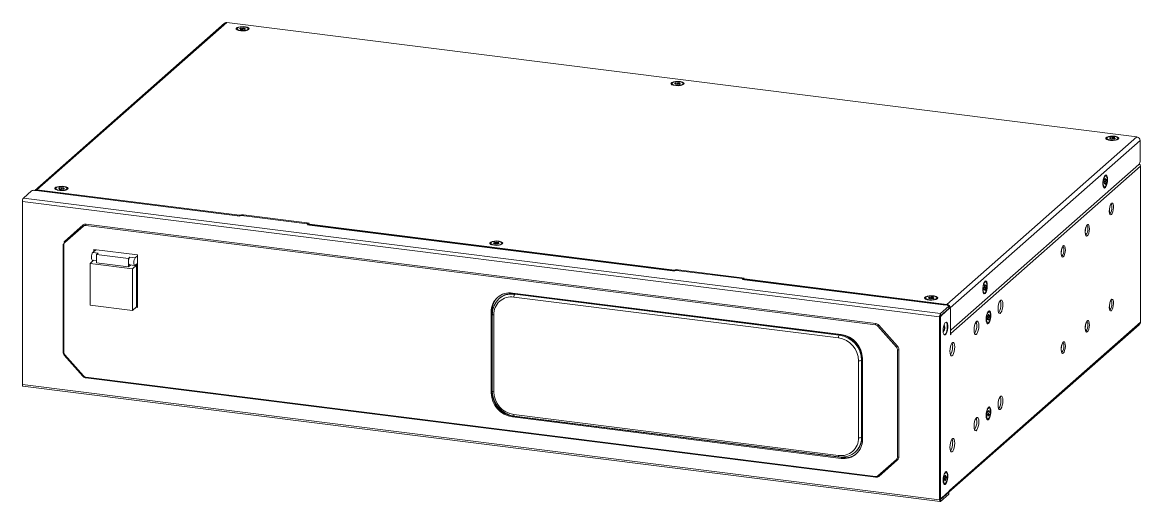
# Model space of a CAD drawing. Header units: millimetres. Extents: x 145 to 1161, y 54 to 851.
# Drawn here: x 667.6 to 1160.7, y 639.7 to 851.3 of the extents above; entities that cross this region are included whole.
import ezdxf

# ---------------------------------------------------------------- set-up
doc = ezdxf.new("R2010")
doc.units = ezdxf.units.MM

msp = doc.modelspace()

# ---------------------------------------------------------------- linework, layer by layer
at = {"color": 7, "linetype": 'Continuous', "lineweight": 15}
for p, q in [((756.836, 850.976), (673.067, 777.098)), ((674.036, 777.368), (757.829, 851.265)), ((1159.121, 800.707), (757.829, 851.265)), ((763.964, 848.79), (763.443, 848.506)), ((763.443, 848.506), (764.083, 848.375)), ((764.083, 848.375), (763.692, 848.162)), ((763.692, 848.162), (764.546, 847.988)), ((764.604, 848.66), (763.964, 848.79)), ((763.964, 848.4), (763.964, 848.79)), ((764.083, 848.083), (764.083, 848.375)), ((764.546, 847.988), (764.937, 848.202)), ((764.995, 848.873), (764.604, 848.66)), ((764.604, 848.02), (764.604, 848.66)), ((764.937, 848.202), (765.577, 848.071)), ((765.849, 848.7), (764.995, 848.873)), ((764.995, 848.19), (764.995, 848.873)), ((765.458, 848.486), (765.849, 848.7)), ((766.098, 848.356), (765.458, 848.486)), ((765.458, 848.096), (765.458, 848.486)), ((765.577, 848.071), (766.098, 848.356)), ((762.449, 848.121), (762.995, 847.667)), ((766.546, 847.667), (767.092, 848.121)), ((954.209, 823.962), (954.755, 823.507)), ((955.724, 824.631), (955.203, 824.346)), ((955.203, 824.346), (955.843, 824.216)), ((955.843, 824.216), (955.452, 824.003)), ((955.452, 824.003), (956.306, 823.829)), ((956.364, 824.5), (955.724, 824.631)), ((955.724, 824.24), (955.724, 824.631)), ((955.843, 823.923), (955.843, 824.216)), ((956.306, 823.829), (956.696, 824.042)), ((956.755, 824.714), (956.364, 824.5)), ((956.364, 823.861), (956.364, 824.5)), ((956.696, 824.042), (957.337, 823.912)), ((957.609, 824.54), (956.755, 824.714)), ((956.755, 824.03), (956.755, 824.714)), ((957.218, 824.327), (957.609, 824.54)), ((957.858, 824.196), (957.218, 824.327)), ((957.218, 823.936), (957.218, 824.327)), ((957.337, 823.912), (957.858, 824.196)), ((958.306, 823.507), (958.852, 823.962)), ((1075.329, 726.809), (1159.121, 800.707)), ((1076.732, 725.218), (1160.524, 799.116)), ((1145.969, 799.802), (1146.515, 799.348)), ((1147.484, 800.471), (1146.963, 800.187)), ((1146.963, 800.187), (1147.603, 800.056)), ((1147.603, 800.056), (1147.212, 799.843)), ((1147.212, 799.843), (1148.065, 799.669)), ((1148.124, 800.341), (1147.484, 800.471)), ((1147.484, 800.081), (1147.484, 800.471)), ((1147.603, 799.764), (1147.603, 800.056)), ((1148.065, 799.669), (1148.456, 799.883)), ((1148.515, 800.554), (1148.124, 800.341)), ((1148.124, 799.701), (1148.124, 800.341)), ((1148.456, 799.883), (1149.096, 799.752)), ((1149.369, 800.381), (1148.515, 800.554)), ((1148.515, 799.871), (1148.515, 800.554)), ((1148.978, 800.167), (1149.369, 800.381)), ((1149.618, 800.037), (1148.978, 800.167)), ((1148.978, 799.777), (1148.978, 800.167)), ((1149.096, 799.752), (1149.618, 800.037)), ((1150.066, 799.348), (1150.612, 799.802)), ((1160.524, 790.348), (1160.524, 799.116)), ((1160.747, 787.81), (1077.061, 714.006)), ((1077.263, 715.504), (1159.994, 788.466)), ((1160.747, 718.985), (1160.747, 787.81)), ((1144.165, 779.361), (1144.548, 778.763)), ((1145.128, 783.369), (1144.609, 782.885)), ((1144.936, 781.208), (1144.676, 780.836)), ((1144.676, 780.836), (1144.748, 779.976)), ((1144.714, 780.386), (1145.008, 780.349)), ((1144.737, 780.924), (1145.354, 780.846)), ((1144.748, 779.976), (1145.008, 780.349)), ((1145.228, 782.35), (1144.882, 781.853)), ((1144.882, 781.853), (1144.936, 781.208)), ((1144.89, 781.755), (1145.282, 781.706)), ((1144.928, 781.305), (1145.614, 781.219)), ((1145.008, 780.349), (1145.062, 779.704)), ((1145.016, 780.251), (1145.408, 780.201)), ((1145.062, 779.704), (1145.408, 780.201)), ((1145.282, 781.706), (1145.228, 782.35)), ((1145.542, 782.078), (1145.282, 781.706)), ((1145.354, 780.846), (1145.614, 781.219)), ((1145.408, 780.201), (1145.354, 780.846)), ((1145.614, 781.219), (1145.542, 782.078)), ((668.062, 773.702), (671.704, 776.913)), ((674.864, 776.872), (672.993, 777.107)), ((763.368, 766.113), (674.036, 777.368)), ((674.864, 776.872), (762.512, 765.829)), ((762.637, 765.878), (674.989, 776.921)), ((682.546, 777.654), (683.092, 777.199)), ((684.061, 778.322), (683.54, 778.038)), ((683.54, 778.038), (684.18, 777.908)), ((684.18, 777.908), (683.789, 777.694)), ((683.789, 777.694), (684.643, 777.52)), ((684.701, 778.192), (684.061, 778.322)), ((684.061, 777.932), (684.061, 778.322)), ((684.18, 777.615), (684.18, 777.908)), ((684.643, 777.52), (685.033, 777.734)), ((685.092, 778.405), (684.701, 778.192)), ((684.701, 777.553), (684.701, 778.192)), ((685.033, 777.734), (685.674, 777.604)), ((685.946, 778.232), (685.092, 778.405)), ((685.092, 777.722), (685.092, 778.405)), ((685.555, 778.018), (685.946, 778.232)), ((686.195, 777.888), (685.555, 778.018)), ((685.555, 777.628), (685.555, 778.018)), ((685.674, 777.604), (686.195, 777.888)), ((686.643, 777.199), (687.189, 777.654)), ((1072.111, 721.237), (667.638, 772.196)), ((667.638, 691.492), (667.638, 772.196)), ((1072.536, 722.743), (668.062, 773.702)), ((762.512, 765.829), (763.447, 765.711)), ((763.624, 765.867), (763.447, 765.711)), ((764.19, 766.366), (764.013, 766.21)), ((765.125, 766.248), (764.19, 766.366)), ((764.19, 765.972), (764.19, 766.366)), ((793.267, 762.311), (764.269, 765.964)), ((793.188, 762.712), (765.125, 766.248)), ((686.146, 754.578), (694.404, 761.861)), ((694.558, 761.33), (686.3, 754.047)), ((1043.845, 717.738), (695.55, 761.619)), ((1044.022, 718.365), (695.727, 762.246)), ((794.123, 762.594), (793.188, 762.712)), ((793.188, 762.712), (793.188, 762.321)), ((793.381, 761.94), (793.558, 762.096)), ((793.381, 761.94), (794.316, 761.822)), ((793.59, 761.914), (793.59, 762.155)), ((793.914, 762.38), (793.914, 761.873)), ((793.946, 762.439), (794.123, 762.594)), ((955.128, 741.953), (794.237, 762.224)), ((794.316, 761.822), (954.272, 741.669)), ((954.397, 741.719), (794.441, 761.871)), ((685.566, 753.254), (685.566, 705.79)), ((685.889, 753.098), (685.889, 705.634)), ((700.033, 750.919), (698.708, 749.751)), ((701.047, 749.456), (698.708, 749.751)), ((718.395, 748.606), (699.219, 751.022)), ((699.219, 751.022), (699.219, 750.201)), ((699.572, 750.513), (699.572, 750.977)), ((874.306, 753.494), (874.852, 753.039)), ((875.821, 754.163), (875.3, 753.878)), ((875.3, 753.878), (875.94, 753.748)), ((875.94, 753.748), (875.549, 753.535)), ((875.549, 753.535), (876.402, 753.361)), ((876.461, 754.033), (875.821, 754.163)), ((875.821, 753.772), (875.821, 754.163)), ((875.94, 753.455), (875.94, 753.748)), ((876.402, 753.361), (876.793, 753.574)), ((876.852, 754.246), (876.461, 754.033)), ((876.461, 753.393), (876.461, 754.033)), ((876.793, 753.574), (877.433, 753.444)), ((877.706, 754.072), (876.852, 754.246)), ((876.852, 753.562), (876.852, 754.246)), ((877.315, 753.859), (877.706, 754.072)), ((877.955, 753.729), (877.315, 753.859)), ((877.315, 753.468), (877.315, 753.859)), ((877.433, 753.444), (877.955, 753.729)), ((878.403, 753.039), (878.949, 753.494)), ((699.063, 746.292), (697.471, 744.888)), ((697.471, 726.503), (697.471, 744.888)), ((716.179, 742.531), (697.471, 744.888)), ((698.489, 746.364), (700.34, 746.131)), ((700.34, 748.832), (701.047, 749.456)), ((700.34, 748.832), (714.371, 747.065)), ((700.34, 745.061), (700.34, 748.832)), ((700.34, 745.061), (714.371, 743.293)), ((715.078, 747.688), (714.371, 747.065)), ((714.371, 743.293), (714.371, 747.065)), ((715.078, 747.688), (717.416, 747.394)), ((718.395, 748.256), (717.416, 747.394)), ((718.088, 744.686), (717.416, 744.094)), ((718.088, 725.83), (718.088, 744.686)), ((718.395, 725.413), (718.395, 748.606)), ((714.371, 743.293), (715.433, 744.23)), ((714.859, 744.302), (717.198, 744.007)), ((716.179, 742.531), (718.018, 744.152)), ((716.179, 742.531), (716.179, 724.146)), ((717.55, 744.211), (718.018, 744.152)), ((718.018, 744.152), (718.018, 725.768)), ((954.272, 741.669), (955.207, 741.552)), ((955.384, 741.708), (955.207, 741.552)), ((955.95, 742.206), (955.773, 742.05)), ((956.885, 742.088), (955.95, 742.206)), ((955.95, 741.812), (955.95, 742.206)), ((985.027, 738.151), (956.029, 741.805)), ((984.947, 738.553), (956.885, 742.088)), ((985.883, 738.435), (984.947, 738.553)), ((984.947, 738.553), (984.947, 738.161)), ((985.141, 737.78), (985.317, 737.936)), ((985.141, 737.78), (986.076, 737.663)), ((985.35, 737.754), (985.35, 737.995)), ((985.674, 738.22), (985.674, 737.713)), ((985.706, 738.279), (985.883, 738.435)), ((1075.329, 726.809), (985.997, 738.064)), ((986.076, 737.663), (1073.724, 726.62)), ((1073.849, 726.669), (986.201, 737.712)), ((1092.095, 736.598), (1091.576, 736.114)), ((1092.195, 735.58), (1091.849, 735.083)), ((1091.849, 735.083), (1091.903, 734.438)), ((1091.857, 734.984), (1092.249, 734.935)), ((1092.249, 734.935), (1092.195, 735.58)), ((1092.509, 735.308), (1092.249, 734.935)), ((1092.58, 734.448), (1092.509, 735.308)), ((1028.718, 713.515), (883.729, 731.782)), ((1027.5, 711.97), (884.382, 730.001)), ((885.018, 731.505), (884.735, 731.256)), ((884.735, 731.256), (1027.854, 713.224)), ((1028.136, 713.474), (885.018, 731.505)), ((1067.581, 730.003), (1067.06, 729.719)), ((1068.221, 729.873), (1067.581, 730.003)), ((1067.581, 729.613), (1067.581, 730.003)), ((1068.612, 730.086), (1068.221, 729.873)), ((1068.221, 729.234), (1068.221, 729.873)), ((1069.465, 729.913), (1068.612, 730.086)), ((1068.612, 729.403), (1068.612, 730.086)), ((1069.075, 729.699), (1069.465, 729.913)), ((1091.132, 732.59), (1091.515, 731.992)), ((1091.903, 734.438), (1091.643, 734.065)), ((1091.643, 734.065), (1091.715, 733.205)), ((1091.681, 733.615), (1091.975, 733.578)), ((1091.704, 734.153), (1092.321, 734.075)), ((1091.715, 733.205), (1091.975, 733.578)), ((1091.895, 734.534), (1092.58, 734.448)), ((1091.975, 733.578), (1092.029, 732.933)), ((1091.983, 733.48), (1092.375, 733.43)), ((1092.029, 732.933), (1092.375, 733.43)), ((1092.321, 734.075), (1092.58, 734.448)), ((1092.375, 733.43), (1092.321, 734.075)), ((716.179, 724.146), (697.471, 726.503)), ((718.018, 725.768), (716.179, 724.146)), ((717.712, 725.499), (718.395, 725.413)), ((718.018, 725.839), (718.088, 725.83)), ((718.395, 725.769), (718.018, 725.816)), ((718.395, 726.1), (718.088, 725.83)), ((878.073, 729.48), (877.79, 729.231)), ((1066.066, 729.335), (1066.611, 728.88)), ((1067.06, 729.719), (1067.7, 729.589)), ((1067.7, 729.589), (1067.309, 729.375)), ((1067.309, 729.375), (1068.162, 729.202)), ((1067.7, 729.296), (1067.7, 729.589)), ((1068.162, 729.202), (1068.553, 729.415)), ((1068.553, 729.415), (1069.193, 729.285)), ((1069.715, 729.569), (1069.075, 729.699)), ((1069.075, 729.309), (1069.075, 729.699)), ((1069.193, 729.285), (1069.715, 729.569)), ((1070.163, 728.88), (1070.709, 729.335)), ((1072.536, 722.743), (1076.177, 725.955)), ((1072.536, 721.8), (1076.177, 725.012)), ((1072.889, 721.923), (1076.531, 725.135)), ((1075.595, 726.384), (1073.724, 726.62)), ((1076.177, 725.012), (1076.177, 725.955)), ((1076.242, 725.13), (1076.242, 726.072)), ((1076.656, 725.184), (1076.242, 725.236)), ((1076.732, 725.144), (1076.732, 725.218)), ((874.729, 723.845), (874.375, 723.533)), ((874.375, 723.533), (874.375, 687.706)), ((874.729, 688.018), (874.729, 723.845)), ((874.857, 722.643), (874.849, 722.476)), ((874.849, 722.476), (874.849, 688.534)), ((875.495, 722.164), (875.495, 688.223)), ((1072.465, 721.549), (1072.111, 721.237)), ((1072.111, 640.533), (1072.111, 721.237)), ((1072.465, 640.845), (1072.465, 721.549)), ((1072.536, 722.743), (1072.536, 721.8)), ((1072.536, 641.85), (1072.536, 720.669)), ((1076.884, 724.504), (1076.884, 713.379)), ((1093.626, 723.429), (1093.106, 722.945)), ((1093.434, 721.269), (1093.174, 720.896)), ((1093.174, 720.896), (1093.246, 720.036)), ((1093.212, 720.446), (1093.506, 720.409)), ((1093.235, 720.984), (1093.852, 720.906)), ((1093.246, 720.036), (1093.506, 720.409)), ((1093.726, 722.41), (1093.38, 721.913)), ((1093.38, 721.913), (1093.434, 721.269)), ((1093.388, 721.815), (1093.78, 721.766)), ((1093.426, 721.365), (1094.111, 721.279)), ((1093.506, 720.409), (1093.559, 719.764)), ((1093.514, 720.311), (1093.906, 720.261)), ((1093.559, 719.764), (1093.906, 720.261)), ((1093.78, 721.766), (1093.726, 722.41)), ((1094.039, 722.139), (1093.78, 721.766)), ((1093.852, 720.906), (1094.111, 721.279)), ((1093.906, 720.261), (1093.852, 720.906)), ((1094.111, 721.279), (1094.039, 722.139)), ((1053.096, 707.835), (1044.838, 717.199)), ((1045.345, 717.646), (1053.603, 708.282)), ((1076.242, 643.873), (1160.071, 717.803)), ((1076.566, 644.745), (1160.747, 718.985)), ((1076.884, 715.454), (1077.075, 715.43)), ((1092.662, 719.421), (1093.046, 718.823)), ((1027.854, 713.224), (1028.136, 713.474)), ((1076.884, 713.557), (1077.061, 713.535)), ((1076.884, 713.379), (1077.061, 713.535)), ((1077.061, 713.535), (1077.061, 714.006)), ((1053.507, 659.319), (1053.507, 706.783)), ((1054.151, 659.416), (1054.151, 706.88)), ((686.102, 704.408), (694.36, 695.044)), ((686.3, 704.583), (694.558, 695.219)), ((1036.387, 667.952), (1036.387, 701.893)), ((1037.958, 702.337), (1037.675, 702.087)), ((1037.675, 702.087), (1037.675, 668.146)), ((1037.958, 668.396), (1037.958, 702.337)), ((1038.072, 667.082), (1038.072, 702.909)), ((1072.111, 640.533), (667.638, 691.492)), ((667.912, 690.675), (1072.386, 639.717)), ((695.55, 694.68), (1043.845, 650.798)), ((695.665, 694.339), (1043.96, 650.458)), ((874.729, 688.018), (874.375, 687.706)), ((1093.626, 681.003), (1093.106, 680.518)), ((884.083, 677.411), (883.729, 677.099)), ((883.729, 677.099), (1028.718, 658.833)), ((1029.072, 659.144), (884.083, 677.411)), ((884.382, 678.146), (1027.5, 660.115)), ((884.61, 677.466), (1027.729, 659.435)), ((1092.662, 676.995), (1093.046, 676.396)), ((1093.405, 678.657), (1093.169, 678.128)), ((1093.169, 678.128), (1093.329, 677.429)), ((1093.197, 678.005), (1093.565, 677.959)), ((1093.218, 678.239), (1094.001, 678.141)), ((1093.6, 679.887), (1093.285, 679.181)), ((1093.285, 679.181), (1093.405, 678.657)), ((1093.329, 677.429), (1093.565, 677.959)), ((1093.334, 679.292), (1094.117, 679.194)), ((1093.385, 679.405), (1093.72, 679.363)), ((1093.389, 678.726), (1093.88, 678.665)), ((1093.565, 677.959), (1093.686, 677.435)), ((1093.72, 679.363), (1093.6, 679.887)), ((1093.686, 677.435), (1094.001, 678.141)), ((1093.956, 679.892), (1093.72, 679.363)), ((1093.88, 678.665), (1094.117, 679.194)), ((1094.001, 678.141), (1093.88, 678.665)), ((1094.117, 679.194), (1093.956, 679.892)), ((1037.675, 668.146), (1037.958, 668.396)), ((1034.799, 661.509), (1035.082, 661.758)), ((1027.729, 659.435), (1027.988, 659.415)), ((1029.072, 659.144), (1028.718, 658.833)), ((1044.838, 651.088), (1053.096, 658.371)), ((1053.603, 658.152), (1045.345, 650.869)), ((1074.64, 652.474), (1074.121, 651.989)), ((1074.74, 651.455), (1074.394, 650.958)), ((1074.394, 650.958), (1074.448, 650.313)), ((1074.794, 650.81), (1074.74, 651.455)), ((1075.054, 651.183), (1074.794, 650.81)), ((1075.126, 650.323), (1075.054, 651.183)), ((1073.677, 648.466), (1074.06, 647.867)), ((1074.448, 650.313), (1074.188, 649.94)), ((1074.188, 649.94), (1074.26, 649.081)), ((1074.226, 649.491), (1074.52, 649.453)), ((1074.249, 650.028), (1074.866, 649.951)), ((1074.26, 649.081), (1074.52, 649.453)), ((1074.402, 650.86), (1074.794, 650.81)), ((1074.44, 650.41), (1075.126, 650.323)), ((1074.52, 649.453), (1074.574, 648.809)), ((1074.528, 649.355), (1074.92, 649.306)), ((1074.574, 648.809), (1074.92, 649.306)), ((1074.866, 649.951), (1075.126, 650.323)), ((1074.92, 649.306), (1074.866, 649.951)), ((1072.465, 641.207), (1072.764, 641.17)), ((1076.177, 643.93), (1072.536, 640.719)), ((1076.177, 642.987), (1072.536, 639.776)), ((1076.389, 644.306), (1072.889, 641.219)), ((1076.177, 642.987), (1076.177, 643.93)), ((1076.242, 643.105), (1076.242, 644.048)), ((1076.389, 644.589), (1076.566, 644.745)), ((1076.389, 644.306), (1076.389, 644.589)), ((1072.111, 640.533), (1072.465, 640.845)), ((1072.536, 640.719), (1072.536, 639.776))]:
    msp.add_line(p, q, dxfattribs=at)
at = {"color": 8, "linetype": 'Continuous', "lineweight": 15}
for p, q in [((674.036, 777.368), (674.036, 776.976)), ((763.368, 765.721), (763.368, 766.113)), ((764.013, 766.21), (764.013, 765.973)), ((793.558, 761.918), (793.558, 762.096)), ((794.237, 762.224), (794.237, 761.832)), ((955.128, 741.562), (955.128, 741.953)), ((955.773, 742.05), (955.773, 741.813)), ((985.317, 737.758), (985.317, 737.936)), ((985.997, 738.064), (985.997, 737.673)), ((884.475, 731.285), (884.735, 731.256)), ((1075.329, 726.418), (1075.329, 726.809)), ((1076.732, 725.218), (1076.242, 725.28)), ((1076.531, 725.135), (1076.242, 725.171)), ((1072.536, 720.669), (1072.465, 720.678)), ((1072.702, 721.947), (1072.889, 721.923)), ((1077.061, 714.006), (1076.884, 714.028)), ((1037.675, 668.146), (1037.674, 667.969)), ((1072.465, 641.859), (1072.536, 641.85)), ((1072.536, 640.719), (1072.489, 640.724))]:
    msp.add_line(p, q, dxfattribs=at)
at = {"color": 7, "linetype": 'Continuous', "lineweight": 15, "flags": 128}
for points in [[(765.796, 849.241), (764.747, 849.303), (763.701, 849.235), (762.799, 849.046), (762.164, 848.76), (761.881, 848.418), (761.874, 848.384)], [(767.483, 848.089), (767.67, 848.439), (767.466, 848.787), (766.897, 849.088), (766.042, 849.3), (765.014, 849.394), (763.954, 849.358), (763.004, 849.197), (762.292, 848.933), (761.916, 848.601), (761.924, 848.245), (762.317, 847.915), (763.042, 847.655), (764, 847.499), (765.062, 847.469), (766.084, 847.569), (766.93, 847.785), (767.483, 848.089)], [(766.904, 847.996), (767.24, 848.302), (767.2, 848.627), (766.791, 848.922), (766.073, 849.142), (765.158, 849.254), (764.183, 849.241), (763.298, 849.104), (762.637, 848.865), (762.301, 848.56), (762.34, 848.235), (762.75, 847.94), (763.467, 847.72), (764.383, 847.608), (765.358, 847.621), (766.243, 847.757), (766.904, 847.996)], [(767.667, 848.384), (767.656, 848.434), (767.356, 848.775), (766.706, 849.056), (765.796, 849.241)], [(957.556, 825.081), (956.506, 825.144), (955.461, 825.076), (954.559, 824.886), (953.924, 824.601), (953.641, 824.258), (953.634, 824.224)], [(959.243, 823.93), (959.43, 824.279), (959.226, 824.628), (958.657, 824.928), (957.802, 825.14), (956.774, 825.235), (955.714, 825.199), (954.764, 825.038), (954.052, 824.773), (953.675, 824.441), (953.684, 824.086), (954.077, 823.756), (954.802, 823.495), (955.76, 823.339), (956.822, 823.31), (957.844, 823.41), (958.69, 823.626), (959.243, 823.93)], [(958.664, 823.837), (959, 824.142), (958.96, 824.467), (958.551, 824.762), (957.833, 824.983), (956.918, 825.095), (955.943, 825.081), (955.058, 824.945), (954.397, 824.706), (954.061, 824.4), (954.1, 824.076), (954.51, 823.781), (955.227, 823.56), (956.143, 823.448), (957.118, 823.461), (958.003, 823.598), (958.664, 823.837)], [(959.427, 824.224), (959.416, 824.274), (959.116, 824.615), (958.466, 824.897), (957.556, 825.081)], [(1149.316, 800.922), (1148.266, 800.984), (1147.22, 800.916), (1146.319, 800.727), (1145.684, 800.441), (1145.401, 800.099), (1145.394, 800.065)], [(1151.003, 799.77), (1151.19, 800.12), (1150.986, 800.468), (1150.417, 800.769), (1149.562, 800.981), (1148.534, 801.075), (1147.474, 801.039), (1146.524, 800.878), (1145.812, 800.614), (1145.435, 800.282), (1145.444, 799.926), (1145.837, 799.596), (1146.562, 799.336), (1147.52, 799.18), (1148.582, 799.15), (1149.604, 799.25), (1150.449, 799.467), (1151.003, 799.77)], [(1150.424, 799.678), (1150.76, 799.983), (1150.72, 800.308), (1150.311, 800.603), (1149.593, 800.823), (1148.678, 800.935), (1147.703, 800.922), (1146.818, 800.785), (1146.157, 800.546), (1145.821, 800.241), (1145.86, 799.916), (1146.27, 799.621), (1146.987, 799.401), (1147.903, 799.289), (1148.878, 799.302), (1149.763, 799.438), (1150.424, 799.678)], [(1151.187, 800.065), (1151.176, 800.115), (1150.876, 800.456), (1150.226, 800.737), (1149.316, 800.922)], [(1146.17, 781.931), (1146.101, 782.858), (1145.903, 783.537), (1145.602, 783.878), (1145.239, 783.833), (1144.864, 783.41), (1144.527, 782.664), (1144.273, 781.698), (1144.137, 780.641), (1144.137, 779.636), (1144.273, 778.819), (1144.527, 778.3), (1144.864, 778.15), (1145.239, 778.388), (1145.602, 778.983), (1145.903, 779.853), (1146.101, 780.883), (1146.17, 781.931)], [(1146.01, 782.27), (1145.876, 782.998), (1145.63, 783.426), (1145.31, 783.488), (1144.965, 783.176), (1144.648, 782.537), (1144.406, 781.668), (1144.276, 780.701), (1144.279, 779.784), (1144.414, 779.057), (1144.66, 778.629), (1144.98, 778.566), (1145.325, 778.878), (1145.642, 779.517), (1145.884, 780.386), (1146.013, 781.353), (1146.01, 782.27)], [(674.864, 776.872), (674.933, 776.914), (674.989, 776.921)], [(685.893, 778.773), (684.843, 778.835), (683.798, 778.767), (682.896, 778.578), (682.261, 778.292), (681.978, 777.95), (681.971, 777.916)], [(687.58, 777.621), (687.767, 777.971), (687.563, 778.32), (686.994, 778.62), (686.139, 778.832), (685.111, 778.926), (684.051, 778.89), (683.101, 778.73), (682.389, 778.465), (682.012, 778.133), (682.021, 777.777), (682.414, 777.447), (683.139, 777.187), (684.097, 777.031), (685.159, 777.001), (686.181, 777.101), (687.026, 777.318), (687.58, 777.621)], [(687.001, 777.529), (687.337, 777.834), (687.297, 778.159), (686.888, 778.454), (686.17, 778.674), (685.255, 778.786), (684.28, 778.773), (683.395, 778.636), (682.734, 778.397), (682.398, 778.092), (682.437, 777.767), (682.847, 777.472), (683.564, 777.252), (684.48, 777.14), (685.455, 777.153), (686.34, 777.289), (687.001, 777.529)], [(687.764, 777.916), (687.753, 777.966), (687.453, 778.307), (686.803, 778.588), (685.893, 778.773)], [(1147.842, 766.436), (1147.51, 766.308), (1147.223, 766.529), (1147.02, 767.069), (1146.927, 767.854), (1146.958, 768.778), (1147.109, 769.717), (1147.358, 770.544), (1147.673, 771.148), (1148.011, 771.446), (1148.326, 771.398), (1148.576, 771.011), (1148.727, 770.338), (1148.758, 769.468), (1148.665, 768.52), (1148.462, 767.622), (1148.174, 766.894), (1147.842, 766.436)], [(694.558, 761.33), (694.497, 761.406), (694.445, 761.485), (694.404, 761.564), (694.376, 761.641), (694.362, 761.711), (694.362, 761.772), (694.376, 761.823), (694.404, 761.861)], [(793.558, 762.096), (793.583, 762.127), (793.59, 762.16), (793.577, 762.192), (793.546, 762.223), (793.497, 762.252), (793.432, 762.276), (793.354, 762.296), (793.267, 762.311)], [(793.946, 762.439), (793.921, 762.407), (793.914, 762.374), (793.927, 762.342), (793.958, 762.311), (794.007, 762.283), (794.072, 762.258), (794.149, 762.238), (794.237, 762.224)], [(794.316, 761.822), (794.385, 761.865), (794.441, 761.871)], [(1137.236, 757.082), (1136.904, 756.954), (1136.617, 757.175), (1136.413, 757.714), (1136.32, 758.499), (1136.352, 759.424), (1136.502, 760.363), (1136.752, 761.19), (1137.067, 761.793), (1137.405, 762.091), (1137.72, 762.044), (1137.969, 761.657), (1138.12, 760.983), (1138.151, 760.114), (1138.059, 759.166), (1137.855, 758.267), (1137.568, 757.54), (1137.236, 757.082)], [(686.3, 754.047), (686.239, 754.123), (686.187, 754.202), (686.146, 754.281), (686.118, 754.357), (686.104, 754.428), (686.104, 754.489), (686.118, 754.54), (686.146, 754.578)], [(877.653, 754.613), (876.603, 754.676), (875.557, 754.608), (874.656, 754.418), (874.021, 754.133), (873.738, 753.79), (873.731, 753.756)], [(879.34, 753.462), (879.527, 753.811), (879.323, 754.16), (878.754, 754.461), (877.899, 754.672), (876.871, 754.767), (875.811, 754.731), (874.861, 754.57), (874.149, 754.306), (873.772, 753.973), (873.781, 753.618), (874.174, 753.288), (874.899, 753.027), (875.857, 752.872), (876.919, 752.842), (877.941, 752.942), (878.786, 753.158), (879.34, 753.462)], [(878.761, 753.369), (879.097, 753.674), (879.057, 753.999), (878.648, 754.294), (877.93, 754.515), (877.015, 754.627), (876.04, 754.613), (875.155, 754.477), (874.494, 754.238), (874.157, 753.933), (874.197, 753.608), (874.607, 753.313), (875.324, 753.092), (876.24, 752.98), (877.215, 752.993), (878.1, 753.13), (878.761, 753.369)], [(879.524, 753.756), (879.513, 753.806), (879.213, 754.147), (878.563, 754.429), (877.653, 754.613)], [(685.598, 753.313), (685.573, 753.282), (685.566, 753.254)], [(698.708, 749.751), (698.471, 749.416), (698.271, 748.881), (698.137, 748.228), (698.089, 747.555), (698.137, 746.965), (698.271, 746.548), (698.471, 746.368), (698.489, 746.364)], [(1126.629, 747.727), (1126.297, 747.6), (1126.01, 747.821), (1125.806, 748.36), (1125.714, 749.145), (1125.745, 750.07), (1125.896, 751.009), (1126.145, 751.836), (1126.46, 752.439), (1126.798, 752.737), (1127.113, 752.69), (1127.363, 752.303), (1127.513, 751.629), (1127.545, 750.76), (1127.452, 749.812), (1127.248, 748.913), (1126.961, 748.186), (1126.629, 747.727)], [(714.859, 744.302), (714.841, 744.305), (714.64, 744.486), (714.506, 744.903), (714.459, 745.493), (714.506, 746.166), (714.64, 746.819), (714.841, 747.354), (715.078, 747.688)], [(717.416, 744.094), (717.18, 744.01), (716.979, 744.191), (716.845, 744.608), (716.798, 745.198), (716.845, 745.871), (716.979, 746.524), (717.18, 747.059), (717.416, 747.394)], [(985.317, 737.936), (985.343, 737.968), (985.35, 738), (985.337, 738.033), (985.305, 738.064), (985.257, 738.092), (985.192, 738.117), (985.114, 738.137), (985.027, 738.151)], [(985.706, 738.279), (985.681, 738.248), (985.674, 738.215), (985.687, 738.183), (985.718, 738.152), (985.767, 738.123), (985.832, 738.099), (985.909, 738.079), (985.997, 738.064)], [(986.076, 737.663), (986.145, 737.705), (986.201, 737.712)], [(1093.137, 735.161), (1093.068, 736.087), (1092.87, 736.767), (1092.569, 737.107), (1092.206, 737.062), (1091.831, 736.639), (1091.494, 735.893), (1091.24, 734.927), (1091.104, 733.87), (1091.104, 732.865), (1091.24, 732.048), (1091.494, 731.53), (1091.831, 731.379), (1092.206, 731.617), (1092.569, 732.212), (1092.87, 733.083), (1093.068, 734.112), (1093.137, 735.161)], [(1092.977, 735.499), (1092.843, 736.227), (1092.597, 736.655), (1092.277, 736.718), (1091.932, 736.406), (1091.615, 735.766), (1091.373, 734.897), (1091.243, 733.931), (1091.246, 733.014), (1091.381, 732.286), (1091.627, 731.858), (1091.947, 731.795), (1092.292, 732.107), (1092.609, 732.747), (1092.851, 733.616), (1092.98, 734.582), (1092.977, 735.499)], [(1069.413, 730.454), (1068.363, 730.516), (1067.317, 730.448), (1066.416, 730.259), (1065.781, 729.973), (1065.498, 729.631), (1065.491, 729.597)], [(1071.1, 729.302), (1071.287, 729.652), (1071.083, 730.001), (1070.514, 730.301), (1069.658, 730.513), (1068.631, 730.607), (1067.571, 730.572), (1066.621, 730.411), (1065.909, 730.146), (1065.532, 729.814), (1065.541, 729.459), (1065.934, 729.128), (1066.659, 728.868), (1067.617, 728.712), (1068.679, 728.682), (1069.701, 728.782), (1070.546, 728.999), (1071.1, 729.302)], [(1070.521, 729.21), (1070.857, 729.515), (1070.817, 729.84), (1070.408, 730.135), (1069.69, 730.355), (1068.775, 730.467), (1067.8, 730.454), (1066.915, 730.317), (1066.254, 730.078), (1065.917, 729.773), (1065.957, 729.448), (1066.367, 729.153), (1067.084, 728.933), (1068, 728.821), (1068.975, 728.834), (1069.86, 728.971), (1070.521, 729.21)], [(1071.284, 729.597), (1071.273, 729.647), (1070.972, 729.988), (1070.323, 730.269), (1069.413, 730.454)], [(1076.177, 725.955), (1076.228, 726.018), (1076.241, 726.083), (1076.216, 726.148), (1076.153, 726.21), (1076.055, 726.266), (1075.926, 726.315), (1075.771, 726.355), (1075.595, 726.384)], [(1076.242, 725.13), (1076.228, 725.075), (1076.177, 725.012)], [(1076.884, 724.504), (1076.877, 724.682), (1076.857, 724.841), (1076.825, 724.975), (1076.781, 725.079), (1076.727, 725.149), (1076.666, 725.183), (1076.6, 725.178), (1076.531, 725.135)], [(1100.007, 726.7), (1099.943, 727.611), (1099.758, 728.299), (1099.476, 728.682), (1099.13, 728.712), (1098.762, 728.387), (1098.416, 727.746), (1098.133, 726.866), (1097.949, 725.853), (1097.885, 724.829), (1097.949, 723.918), (1098.133, 723.23), (1098.416, 722.847), (1098.762, 722.816), (1099.13, 723.141), (1099.476, 723.783), (1099.758, 724.663), (1099.943, 725.676), (1100.007, 726.7)], [(1147.842, 724.009), (1147.51, 723.882), (1147.223, 724.103), (1147.02, 724.642), (1146.927, 725.427), (1146.958, 726.352), (1147.109, 727.291), (1147.358, 728.118), (1147.673, 728.721), (1148.011, 729.019), (1148.326, 728.971), (1148.576, 728.585), (1148.727, 727.911), (1148.758, 727.042), (1148.665, 726.094), (1148.462, 725.195), (1148.174, 724.468), (1147.842, 724.009)], [(1092.617, 720.183), (1092.687, 719.256), (1092.885, 718.577), (1093.186, 718.237), (1093.548, 718.281), (1093.923, 718.705), (1094.261, 719.45), (1094.514, 720.417), (1094.651, 721.474), (1094.651, 722.479), (1094.514, 723.295), (1094.261, 723.814), (1093.923, 723.965), (1093.548, 723.726), (1093.186, 723.132), (1092.885, 722.261), (1092.687, 721.232), (1092.617, 720.183)], [(1094.508, 722.33), (1094.373, 723.058), (1094.127, 723.486), (1093.808, 723.548), (1093.463, 723.236), (1093.145, 722.597), (1092.904, 721.728), (1092.774, 720.762), (1092.777, 719.845), (1092.912, 719.117), (1093.158, 718.689), (1093.478, 718.626), (1093.822, 718.938), (1094.14, 719.577), (1094.382, 720.446), (1094.511, 721.413), (1094.508, 722.33)], [(1044.838, 717.199), (1044.906, 717.259), (1044.978, 717.322), (1045.051, 717.387), (1045.123, 717.451), (1045.191, 717.51), (1045.252, 717.564), (1045.304, 717.61), (1045.345, 717.646)], [(1073.632, 715.224), (1073.701, 714.298), (1073.899, 713.618), (1074.2, 713.278), (1074.562, 713.323), (1074.937, 713.746), (1075.275, 714.492), (1075.529, 715.458), (1075.665, 716.515), (1075.665, 717.52), (1075.529, 718.337), (1075.275, 718.855), (1074.937, 719.006), (1074.562, 718.768), (1074.2, 718.173), (1073.899, 717.302), (1073.701, 716.273), (1073.632, 715.224)], [(1074.203, 713.277), (1074.564, 713.513), (1074.927, 714.108), (1075.227, 714.978), (1075.426, 716.008), (1075.495, 717.056)], [(1075.495, 717.056), (1075.426, 717.983), (1075.227, 718.662), (1074.927, 719.003), (1074.924, 719.004)], [(1076.884, 715.593), (1076.888, 715.587), (1076.968, 715.482), (1077.06, 715.433), (1077.159, 715.44), (1077.263, 715.504)], [(1089.4, 717.346), (1089.336, 718.257), (1089.152, 718.945), (1088.87, 719.327), (1088.524, 719.358), (1088.155, 719.033), (1087.809, 718.392), (1087.527, 717.512), (1087.343, 716.499), (1087.279, 715.475), (1087.343, 714.564), (1087.527, 713.876), (1087.809, 713.493), (1088.155, 713.462), (1088.524, 713.787), (1088.87, 714.428), (1089.152, 715.309), (1089.336, 716.322), (1089.4, 717.346)], [(1137.236, 714.655), (1136.904, 714.528), (1136.617, 714.749), (1136.413, 715.288), (1136.32, 716.073), (1136.352, 716.998), (1136.502, 717.937), (1136.752, 718.764), (1137.067, 719.367), (1137.405, 719.665), (1137.72, 719.617), (1137.969, 719.231), (1138.12, 718.557), (1138.151, 717.687), (1138.059, 716.739), (1137.855, 715.841), (1137.568, 715.114), (1137.236, 714.655)], [(1126.629, 705.301), (1126.297, 705.174), (1126.01, 705.395), (1125.806, 705.934), (1125.714, 706.719), (1125.745, 707.643), (1125.896, 708.583), (1126.145, 709.41), (1126.46, 710.013), (1126.798, 710.311), (1127.113, 710.263), (1127.363, 709.876), (1127.513, 709.203), (1127.545, 708.333), (1127.452, 707.385), (1127.248, 706.487), (1126.961, 705.759), (1126.629, 705.301)], [(1053.096, 707.835), (1053.164, 707.895), (1053.236, 707.958), (1053.309, 708.023), (1053.381, 708.087), (1053.449, 708.147), (1053.511, 708.2), (1053.563, 708.246), (1053.603, 708.282)], [(1078.793, 707.992), (1078.729, 708.902), (1078.545, 709.591), (1078.263, 709.973), (1077.917, 710.004), (1077.549, 709.679), (1077.202, 709.038), (1076.92, 708.158), (1076.736, 707.144), (1076.672, 706.121), (1076.736, 705.21), (1076.92, 704.521), (1077.202, 704.139), (1077.549, 704.108), (1077.917, 704.433), (1078.263, 705.074), (1078.545, 705.955), (1078.729, 706.968), (1078.793, 707.992)], [(667.912, 690.675), (667.9, 690.678), (667.827, 690.717), (667.762, 690.801), (667.71, 690.926), (667.67, 691.087), (667.646, 691.278), (667.638, 691.492)], [(1100.007, 684.273), (1099.943, 685.184), (1099.758, 685.873), (1099.476, 686.255), (1099.13, 686.286), (1098.762, 685.961), (1098.416, 685.32), (1098.133, 684.439), (1097.949, 683.426), (1097.885, 682.403), (1097.949, 681.492), (1098.133, 680.803), (1098.416, 680.421), (1098.762, 680.39), (1099.13, 680.715), (1099.476, 681.356), (1099.758, 682.236), (1099.943, 683.25), (1100.007, 684.273)], [(1092.617, 677.757), (1092.687, 676.83), (1092.885, 676.151), (1093.186, 675.81), (1093.548, 675.855), (1093.923, 676.279), (1094.261, 677.024), (1094.514, 677.99), (1094.651, 679.047), (1094.651, 680.052), (1094.514, 680.869), (1094.261, 681.388), (1093.923, 681.538), (1093.548, 681.3), (1093.186, 680.705), (1092.885, 679.835), (1092.687, 678.805), (1092.617, 677.757)], [(1092.855, 676.896), (1093.069, 676.362), (1093.369, 676.178), (1093.712, 676.372), (1094.044, 676.914), (1094.315, 677.723), (1094.483, 678.674), (1094.524, 679.623), (1094.43, 680.425), (1094.217, 680.959), (1093.916, 681.143), (1093.573, 680.95), (1093.241, 680.407), (1092.971, 679.599), (1092.802, 678.648), (1092.761, 677.699), (1092.855, 676.896)], [(1089.4, 674.919), (1089.336, 675.83), (1089.152, 676.518), (1088.87, 676.901), (1088.524, 676.932), (1088.155, 676.607), (1087.809, 675.966), (1087.527, 675.085), (1087.343, 674.072), (1087.279, 673.048), (1087.343, 672.137), (1087.527, 671.449), (1087.809, 671.067), (1088.155, 671.036), (1088.524, 671.361), (1088.87, 672.002), (1089.152, 672.882), (1089.336, 673.895), (1089.4, 674.919)], [(1078.793, 665.565), (1078.729, 666.476), (1078.545, 667.164), (1078.263, 667.547), (1077.917, 667.578), (1077.549, 667.253), (1077.202, 666.611), (1076.92, 665.731), (1076.736, 664.718), (1076.672, 663.694), (1076.736, 662.783), (1076.92, 662.095), (1077.202, 661.712), (1077.549, 661.682), (1077.917, 662.007), (1078.263, 662.648), (1078.545, 663.528), (1078.729, 664.541), (1078.793, 665.565)], [(1053.603, 658.152), (1053.563, 658.128), (1053.511, 658.121), (1053.449, 658.128), (1053.381, 658.151), (1053.309, 658.189), (1053.236, 658.239), (1053.164, 658.301), (1053.096, 658.371)], [(1045.345, 650.869), (1045.304, 650.845), (1045.252, 650.837), (1045.191, 650.845), (1045.123, 650.868), (1045.051, 650.906), (1044.978, 650.956), (1044.906, 651.018), (1044.838, 651.088)], [(1073.632, 649.228), (1073.701, 648.301), (1073.899, 647.622), (1074.2, 647.281), (1074.562, 647.326), (1074.937, 647.75), (1075.275, 648.495), (1075.529, 649.461), (1075.665, 650.518), (1075.665, 651.523), (1075.529, 652.34), (1075.275, 652.859), (1074.937, 653.009), (1074.562, 652.771), (1074.2, 652.176), (1073.899, 651.306), (1073.701, 650.276), (1073.632, 649.228)], [(1075.522, 651.375), (1075.388, 652.102), (1075.142, 652.53), (1074.822, 652.593), (1074.477, 652.281), (1074.16, 651.642), (1073.918, 650.773), (1073.788, 649.806), (1073.791, 648.889), (1073.926, 648.161), (1074.172, 647.733), (1074.492, 647.671), (1074.837, 647.983), (1075.154, 648.622), (1075.396, 649.491), (1075.525, 650.458), (1075.522, 651.375)], [(1044.022, 650.483), (1043.988, 650.462), (1043.96, 650.458)], [(1072.536, 641.85), (1072.542, 641.672), (1072.562, 641.513), (1072.595, 641.379), (1072.639, 641.275), (1072.693, 641.205), (1072.754, 641.171), (1072.82, 641.176), (1072.889, 641.219)], [(1076.242, 643.105), (1076.228, 643.05), (1076.177, 642.987)], [(1072.536, 639.776), (1072.453, 639.725), (1072.373, 639.719), (1072.3, 639.759), (1072.236, 639.843), (1072.183, 639.967), (1072.144, 640.128), (1072.119, 640.319), (1072.111, 640.533)], [(1072.536, 640.719), (1072.522, 640.71), (1072.508, 640.709), (1072.496, 640.716), (1072.486, 640.73), (1072.477, 640.751), (1072.47, 640.777), (1072.466, 640.809), (1072.465, 640.845)]]:
    msp.add_lwpolyline(points, dxfattribs=at)
at = {"color": 8, "linetype": 'Continuous', "lineweight": 15, "flags": 128}
for points in [[(1147.375, 766.966), (1147.659, 767.367), (1147.9, 768.009), (1148.061, 768.793), (1148.117, 769.601), (1148.061, 770.309), (1147.9, 770.809), (1147.68, 771.02)], [(1136.768, 757.612), (1137.052, 758.013), (1137.293, 758.655), (1137.454, 759.439), (1137.511, 760.247), (1137.454, 760.954), (1137.293, 761.455), (1137.073, 761.666)], [(685.566, 753.254), (685.566, 753.249), (685.579, 753.217), (685.61, 753.186), (685.659, 753.157), (685.723, 753.133), (685.801, 753.113), (685.889, 753.098)], [(1126.161, 748.258), (1126.446, 748.659), (1126.686, 749.301), (1126.847, 750.085), (1126.904, 750.892), (1126.847, 751.6), (1126.686, 752.101), (1126.467, 752.312)], [(1147.375, 724.54), (1147.659, 724.941), (1147.9, 725.583), (1148.061, 726.367), (1148.117, 727.174), (1148.061, 727.882), (1147.9, 728.383), (1147.68, 728.594)], [(875.495, 722.164), (875.32, 722.193), (875.164, 722.233), (875.035, 722.282), (874.937, 722.338), (874.875, 722.4), (874.849, 722.465), (874.849, 722.476)], [(1136.768, 715.185), (1137.052, 715.587), (1137.293, 716.228), (1137.454, 717.013), (1137.511, 717.82), (1137.454, 718.528), (1137.293, 719.028), (1137.073, 719.239)], [(685.566, 705.79), (685.566, 705.785), (685.579, 705.753), (685.61, 705.722), (685.659, 705.693), (685.723, 705.669), (685.801, 705.649), (685.889, 705.634)], [(1126.161, 705.831), (1126.446, 706.233), (1126.686, 706.874), (1126.847, 707.658), (1126.904, 708.466), (1126.847, 709.174), (1126.686, 709.674), (1126.467, 709.885)], [(686.102, 704.408), (686.104, 704.409), (686.118, 704.422), (686.146, 704.447), (686.187, 704.483), (686.239, 704.529), (686.3, 704.583)], [(694.36, 695.044), (694.362, 695.046), (694.376, 695.058), (694.404, 695.083), (694.445, 695.119), (694.497, 695.165), (694.558, 695.219)], [(695.665, 694.339), (695.659, 694.34), (695.629, 694.357), (695.602, 694.392), (695.58, 694.444), (695.564, 694.511), (695.554, 694.591), (695.55, 694.68)], [(874.849, 688.534), (874.849, 688.524), (874.875, 688.459), (874.937, 688.397), (875.035, 688.341), (875.164, 688.291), (875.32, 688.252), (875.495, 688.223)], [(884.61, 677.466), (884.6, 677.468), (884.539, 677.501), (884.485, 677.571), (884.441, 677.675), (884.409, 677.809), (884.388, 677.968), (884.382, 678.146)], [(1027.729, 659.435), (1027.718, 659.437), (1027.657, 659.47), (1027.604, 659.54), (1027.56, 659.644), (1027.527, 659.778), (1027.507, 659.937), (1027.5, 660.115)], [(1043.96, 650.458), (1043.955, 650.459), (1043.924, 650.476), (1043.897, 650.511), (1043.875, 650.563), (1043.859, 650.63), (1043.849, 650.709), (1043.845, 650.798)]]:
    msp.add_lwpolyline(points, dxfattribs=at)
at = {"color": 7, "linetype": 'Continuous', "lineweight": 15}
for centre, radius, start, end in [((757.651, 850.028), 1.25, 81.84038, 130.66209), ((1158.887, 799.086), 1.638, 1.05912, 81.76063), ((1157.577, 790.163), 2.953, 324.93075, 3.59319), ((1159.653, 787.789), 1.094, 1.09952, 60.52312), ((1144.547, 782.836), 1.373, 0.29197, 50.9473), ((672.625, 775.173), 1.969, 79.22595, 117.88877), ((673.859, 776.128), 1.253, 81.86152, 129.22391), ((1144.138, 779.405), 1.348, 294.19026, 345.84781), ((669.996, 772.344), 2.363, 144.93078, 183.59325), ((762.619, 765.734), 0.143, 27.36548, 138.27456), ((763.552, 767.08), 0.984, 259.22553, 297.88882), ((764.085, 764.997), 0.984, 79.22654, 117.88785), ((765.846, 765.594), 0.973, 137.79675, 162.77676), ((695.491, 760.596), 1.667, 81.84215, 130.66081), ((695.373, 760.381), 1.25, 81.8418, 130.66203), ((696.533, 761.681), 0.984, 144.93144, 183.59265), ((793.908, 762.059), 0.973, 137.79675, 162.77676), ((687.139, 753.12), 1.25, 132.15736, 180.97761), ((954.379, 741.574), 0.143, 27.36548, 138.27456), ((955.312, 742.92), 0.984, 259.22584, 297.88884), ((955.845, 740.837), 0.984, 79.22654, 117.88785), ((957.606, 741.435), 0.973, 137.79675, 162.77676), ((985.668, 737.899), 0.973, 137.79675, 162.77676), ((1091.514, 736.066), 1.373, 0.29178, 50.9469), ((882.512, 723.735), 8.139, 81.39861, 181.42062), ((883.08, 723.984), 8.353, 133.84727, 180.95305), ((883.444, 722.818), 8.529, 83.05808, 180.31959), ((883.225, 722.355), 7.732, 81.39865, 181.4206), ((883.776, 722.841), 8.753, 81.84161, 130.66125), ((886.347, 730.124), 1.969, 144.93111, 183.59299), ((1091.105, 732.635), 1.348, 294.19022, 345.84823), ((1073.831, 726.525), 0.143, 27.36548, 138.27456), ((1075.094, 725.188), 1.638, 1.05912, 81.76063), ((1092.879, 726.47), 6.202, 328.1568, 3.21011), ((1095.428, 727.068), 3.651, 356.06468, 22.20697), ((1074.469, 721.385), 2.363, 144.93078, 183.59325), ((1072.858, 721.574), 0.394, 144.93227, 183.59217), ((1074.5, 720.792), 1.969, 144.93096, 183.59313), ((1093.014, 722.882), 1.404, 0.88693, 50.35205), ((1044.828, 717.8), 0.984, 144.93144, 183.59265), ((1043.624, 716.147), 1.606, 40.89515, 82.05793), ((1043.726, 716.244), 2.142, 40.89614, 82.05767), ((1071.516, 716.524), 2.817, 319.33321, 26.30529), ((1071.823, 716.41), 2.532, 316.3543, 7.46509), ((1073.03, 716.957), 1.322, 350.54033, 39.47644), ((1082.273, 717.116), 6.202, 328.1568, 3.21011), ((1084.822, 717.714), 3.652, 356.06573, 22.20581), ((1092.385, 719.676), 1.649, 299.1526, 340.88544), ((1029.465, 712.093), 1.969, 144.93111, 183.59299), ((1026.013, 701.702), 10.375, 1.05865, 81.76057), ((1026.21, 701.875), 11.467, 1.05875, 81.76048), ((1026.493, 702.125), 11.467, 1.05875, 81.76048), ((1027.153, 702.707), 10.921, 1.05879, 81.7605), ((1076.002, 713.994), 1.059, 0.64701, 33.59628), ((687.495, 705.656), 1.606, 180.76117, 221.92385), ((1051.901, 706.762), 1.606, 0.76116, 41.92399), ((1053.691, 707.75), 0.984, 259.22602, 297.88871), ((1052.01, 706.851), 2.142, 0.76186, 41.92235), ((1071.666, 707.762), 6.202, 328.15682, 3.21008), ((1074.215, 708.36), 3.652, 356.06521, 22.20639), ((1036.755, 703.828), 1.969, 259.22591, 297.88848), ((695.772, 696.27), 1.606, 220.8955, 262.05808), ((885.294, 687.908), 10.921, 181.05871, 261.76054), ((885.648, 688.22), 10.921, 181.05871, 261.76054), ((885.869, 688.414), 10.375, 181.05871, 261.76054), ((1095.428, 684.642), 3.652, 356.06562, 22.20603), ((1093.014, 680.455), 1.404, 0.89554, 50.34328), ((1092.879, 684.044), 6.202, 328.15659, 3.2103), ((1084.821, 675.288), 3.652, 356.06667, 22.20488), ((1092.385, 677.249), 1.649, 299.1518, 340.88658), ((1082.273, 674.69), 6.202, 328.15659, 3.2103), ((1028.657, 667.761), 7.732, 261.39858, 1.42069), ((1029.145, 667.922), 8.529, 263.05811, 0.3196), ((1029.936, 666.88), 8.139, 261.3987, 1.4205), ((1029.207, 668.246), 8.753, 312.15806, 0.97768), ((1036.755, 669.886), 1.969, 259.22591, 297.88848), ((1074.215, 665.933), 3.652, 356.06615, 22.20545), ((1030.254, 667.413), 8.353, 261.86614, 308.97207), ((1071.666, 665.336), 6.202, 328.15661, 3.21028), ((1052.257, 659.298), 1.25, 312.15754, 0.97759), ((1053.691, 660.286), 0.984, 259.22602, 297.88871), ((1052.484, 659.388), 1.667, 312.15928, 0.97693), ((1044.023, 652.036), 1.25, 261.84165, 310.66157), ((1074.028, 651.926), 1.404, 0.89563, 50.343), ((1044.259, 652.133), 1.667, 261.84169, 310.6612), ((1073.399, 648.72), 1.649, 299.1516, 340.88672), ((1076.101, 644.046), 0.138, 303.16866, 43.26287), ((1075.307, 644.725), 1.26, 317.93539, 0.89077)]:
    msp.add_arc(centre, radius, start, end, dxfattribs=at)
for points, knots in [([(1146.996, 768.802), (1147.024, 769.043), (1147.086, 769.566), (1147.283, 770.264), (1147.496, 770.763), (1147.688, 771.015), (1147.71, 771.027), (1147.72, 771.033)], [0, 0, 0, 0, 0.2137759, 0.46524727, 0.68149123, 0.86245988, 1, 1, 1, 1]), ([(1147.177, 766.843), (1147.183, 766.839), (1147.21, 766.824), (1147.1, 766.973), (1147.009, 767.335), (1146.949, 767.917), (1146.944, 768.454), (1146.99, 768.761), (1146.996, 768.802)], [0, 0, 0, 0, 0.06183738, 0.25129523, 0.4497125, 0.68884697, 0.95824377, 1, 1, 1, 1]), ([(1136.57, 757.489), (1136.577, 757.485), (1136.603, 757.47), (1136.493, 757.618), (1136.402, 757.981), (1136.342, 758.563), (1136.338, 759.1), (1136.383, 759.407), (1136.389, 759.448)], [0, 0, 0, 0, 0.06183738, 0.25129523, 0.4497125, 0.68884697, 0.95824377, 1, 1, 1, 1]), ([(1136.389, 759.448), (1136.417, 759.688), (1136.479, 760.211), (1136.677, 760.91), (1136.89, 761.409), (1137.082, 761.661), (1137.104, 761.673), (1137.113, 761.678)], [0, 0, 0, 0, 0.2137759, 0.46524727, 0.68149123, 0.86245988, 1, 1, 1, 1]), ([(1125.964, 748.135), (1125.97, 748.131), (1125.996, 748.115), (1125.887, 748.264), (1125.796, 748.627), (1125.735, 749.209), (1125.731, 749.746), (1125.776, 750.053), (1125.783, 750.094)], [0, 0, 0, 0, 0.0618375, 0.2512957, 0.4497133, 0.6888482, 0.9582457, 1, 1, 1, 1]), ([(1125.783, 750.094), (1125.811, 750.334), (1125.872, 750.857), (1126.07, 751.556), (1126.283, 752.054), (1126.475, 752.307), (1126.497, 752.319), (1126.506, 752.324)], [0, 0, 0, 0, 0.2137759, 0.46524727, 0.68149123, 0.86245988, 1, 1, 1, 1]), ([(1147.177, 724.417), (1147.183, 724.413), (1147.21, 724.397), (1147.1, 724.546), (1147.009, 724.909), (1146.949, 725.491), (1146.944, 726.028), (1146.99, 726.335), (1146.996, 726.376)], [0, 0, 0, 0, 0.0618378, 0.2512953, 0.4497137, 0.6888476, 0.9582426, 1, 1, 1, 1]), ([(1146.996, 726.376), (1147.024, 726.616), (1147.086, 727.139), (1147.283, 727.838), (1147.496, 728.336), (1147.688, 728.589), (1147.71, 728.601), (1147.72, 728.606)], [0, 0, 0, 0, 0.2137759, 0.4652477, 0.6814912, 0.8624599, 1, 1, 1, 1]), ([(1136.57, 715.062), (1136.577, 715.059), (1136.603, 715.043), (1136.493, 715.192), (1136.402, 715.554), (1136.342, 716.136), (1136.338, 716.673), (1136.383, 716.98), (1136.389, 717.022)], [0, 0, 0, 0, 0.0618378, 0.2512953, 0.4497137, 0.6888476, 0.9582426, 1, 1, 1, 1]), ([(1136.389, 717.022), (1136.417, 717.262), (1136.479, 717.785), (1136.677, 718.483), (1136.89, 718.982), (1137.082, 719.235), (1137.104, 719.247), (1137.113, 719.252)], [0, 0, 0, 0, 0.2137759, 0.4652477, 0.6814912, 0.8624599, 1, 1, 1, 1]), ([(1160.747, 718.985), (1160.682, 718.757), (1160.556, 718.309), (1160.228, 717.971), (1160.068, 717.806)], [0, 0, 0, 0, 0.5094194, 1, 1, 1, 1]), ([(685.566, 705.79), (685.576, 705.641), (685.603, 705.254), (685.81, 704.772), (686.033, 704.494), (686.102, 704.408)], [0, 0, 0, 0, 0.3009064, 0.78328056, 1, 1, 1, 1]), ([(1125.964, 705.708), (1125.97, 705.704), (1125.996, 705.689), (1125.887, 705.838), (1125.796, 706.2), (1125.735, 706.782), (1125.731, 707.319), (1125.776, 707.626), (1125.783, 707.667)], [0, 0, 0, 0, 0.06183789, 0.25129576, 0.44971445, 0.68884882, 0.95824453, 1, 1, 1, 1]), ([(1125.783, 707.667), (1125.811, 707.908), (1125.872, 708.431), (1126.07, 709.129), (1126.283, 709.628), (1126.475, 709.881), (1126.497, 709.893), (1126.506, 709.898)], [0, 0, 0, 0, 0.2137759, 0.4652477, 0.6814912, 0.8624599, 1, 1, 1, 1]), ([(694.36, 695.044), (694.467, 694.937), (694.753, 694.65), (695.222, 694.417), (695.564, 694.357), (695.665, 694.339)], [0, 0, 0, 0, 0.2972924, 0.7934343, 1, 1, 1, 1]), ([(874.849, 688.534), (874.858, 688.217), (874.883, 687.321), (875.159, 685.838), (875.757, 684.143), (876.63, 682.543), (877.747, 681.09), (879.077, 679.826), (880.579, 678.789), (882.21, 678.018), (883.577, 677.619), (884.381, 677.5), (884.61, 677.466)], [0, 0, 0, 0, 0.0610502, 0.1723029, 0.2837983, 0.395509, 0.5073754, 0.6193519, 0.7313954, 0.8434581, 0.9554765, 1, 1, 1, 1])]:
    msp.add_open_spline(points, degree=3, knots=knots, dxfattribs=at)

doc.saveas('drawing.dxf')
